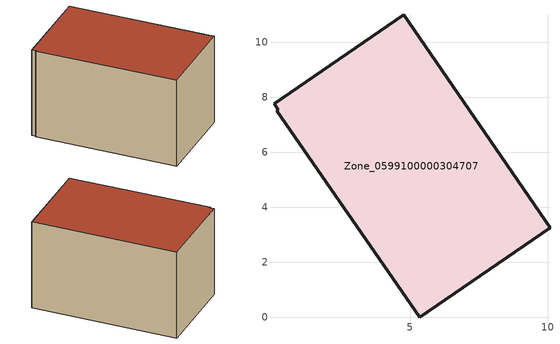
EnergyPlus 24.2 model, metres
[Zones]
Zone_0599100000304707
 floor ground (C_G): 0.05,7.76 4.77,11.01 10.08,3.25 5.35,0 0.15,7.51 0.2,7.54 z0
 wall outside (C_F): 10.08,3.25 4.77,11.01 0.05,7.76 0.2,7.54 0.15,7.51 5.35,0 10.08,3.25 z0:5.88
 roof outside (C_R): 4.77,11.01 0.05,7.76 0.2,7.54 0.15,7.51 5.35,0 10.08,3.25 z5.88
[BUILDING]
Pand.0599100000304707: North Axis=0; Terrain=City; Loads Convergence Tolerance Value=0.04; Temperature Convergence Tolerance Value=0.4; Solar Distribution=FullExterior; Maximum Number of Warmup Days=25; Minimum Number of Warmup Days=1
[Site:Location]
Rotterdam.The.Hague.AP_ZH_NLD Design_Conditions: Latitude=51.96; Longitude=4.45; Time Zone=1; Elevation=-4.5
[SITE:GROUNDTEMPERATURE:BUILDINGSURFACE]
18, 18, 18, 18, 18, 18, 18, 18, 18, 18, 18, 18
[MATERIAL] Thermal Absorptance=0.9; Solar Absorptance=0.7; Visible Absorptance=0.7
Name | Roughness | Thickness | Conductivity | Density | Specific Heat
G.TC.1946-1964 | MediumSmooth | 0.15 | 1 | 540 | 1210
F.TC.1946-1964 | Rough | 0.3 | 0.857143 | 1920 | 840
R.TC.1946-1964 | MediumRough | 0.2 | 0.235294 | 1500 | 1000
[CONSTRUCTION]
C_G: G.TC.1946-1964
C_F: F.TC.1946-1964
C_R: R.TC.1946-1964
[ZONE]
Zone_0599100000304707: Type=1; Multiplier=1; Ceiling Height=Autocalculate; Volume=Autocalculate; Floor Area=autocalculate; Part of Total Floor Area=Yes
[ZONEINFILTRATION:DESIGNFLOWRATE]
Infil_Zone_0599100000304707: Zone or ZoneList or Space or SpaceList=Zone_0599100000304707; Schedule=AlwaysOn; Design Flow Rate Calculation Method=Flow/Area; Flow Rate per Floor Area=0.003; Constant Term Coefficient=1; Temperature Term Coefficient=0; Velocity Term Coefficient=0; Velocity Squared Term Coefficient=0
[HVACTEMPLATE:ZONE:IDEALLOADSAIRSYSTEM]
Zone_0599100000304707: Maximum Heating Supply Air Temperature=50; Minimum Cooling Supply Air Temperature=13; Maximum Heating Supply Air Humidity Ratio=0.0156; Minimum Cooling Supply Air Humidity Ratio=0.0077; Heating Limit=NoLimit; Cooling Limit=NoLimit; Dehumidification Control Type=ConstantSensibleHeatRatio; Cooling Sensible Heat Ratio=0.7; Dehumidification Setpoint=60; Humidification Control Type=None; Humidification Setpoint=30; Outdoor Air Method=None; Outdoor Air Flow Rate per Person=0.00944; Outdoor Air Flow Rate per Zone Floor Area=0; Outdoor Air Flow Rate per Zone=0; Demand Controlled Ventilation Type=None; Outdoor Air Economizer Type=NoEconomizer; Heat Recovery Type=None; Sensible Heat Recovery Effectiveness=0.7; Latent Heat Recovery Effectiveness=0.65
[ZONECONTROL:THERMOSTAT]
ThermostatControl_Zone_0599100000304707: Zone or ZoneList=Zone_0599100000304707; Control Type Schedule=DualSetpointControlType; Control 1=Thermostat_Zone_0599100000304707; Temperature Difference Between Cutout And Setpoint=0
[THERMOSTATSETPOINT:DUALSETPOINT]
Thermostat_Zone_0599100000304707: Heating Setpoint Temperature Schedule=HeatingSetpoint_Zone_0599100000304707; Cooling Setpoint Temperature Schedule=CoolingSetpoint_Zone_0599100000304707
[SCHEDULE:COMPACT]
HeatingSetpoint_Zone_0599100000304707: Through: 12/31, For: AllDays, Until: 24:00, 21
CoolingSetpoint_Zone_0599100000304707: Through: 12/31, For: AllDays, Until: 24:00, 24
DualSetpointControlType: Through: 12/31, For: AllDays, Until: 24:00, 4
AlwaysOn: Through: 12/31, For: AllDays, Until: 24:00, 1
